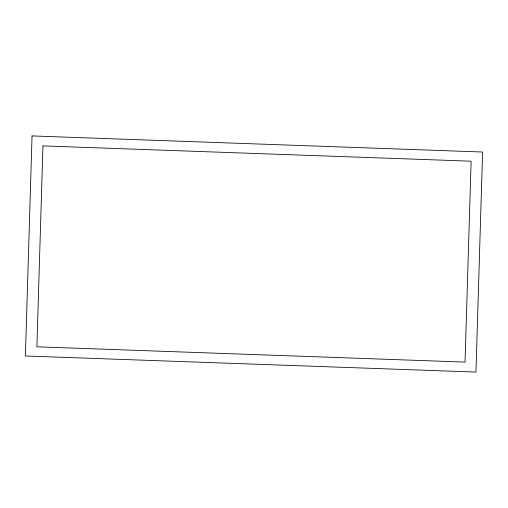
<?xml version="1.0" encoding="UTF-8"?>
<svg xmlns="http://www.w3.org/2000/svg" width="508" height="508" viewBox="0 0 508 508"><rect width="100%" height="100%" fill="white"/><g stroke="black" fill="none" stroke-linecap="round" stroke-linejoin="round"><path stroke-width="0.76" d="M32.042 135.928L25.4 355.981L475.958 372.072L482.6 152.019L32.042 135.928M42.958 145.904L36.887 346.805L465.042 362.096L471.113 161.195L42.958 145.904"/></g></svg>
